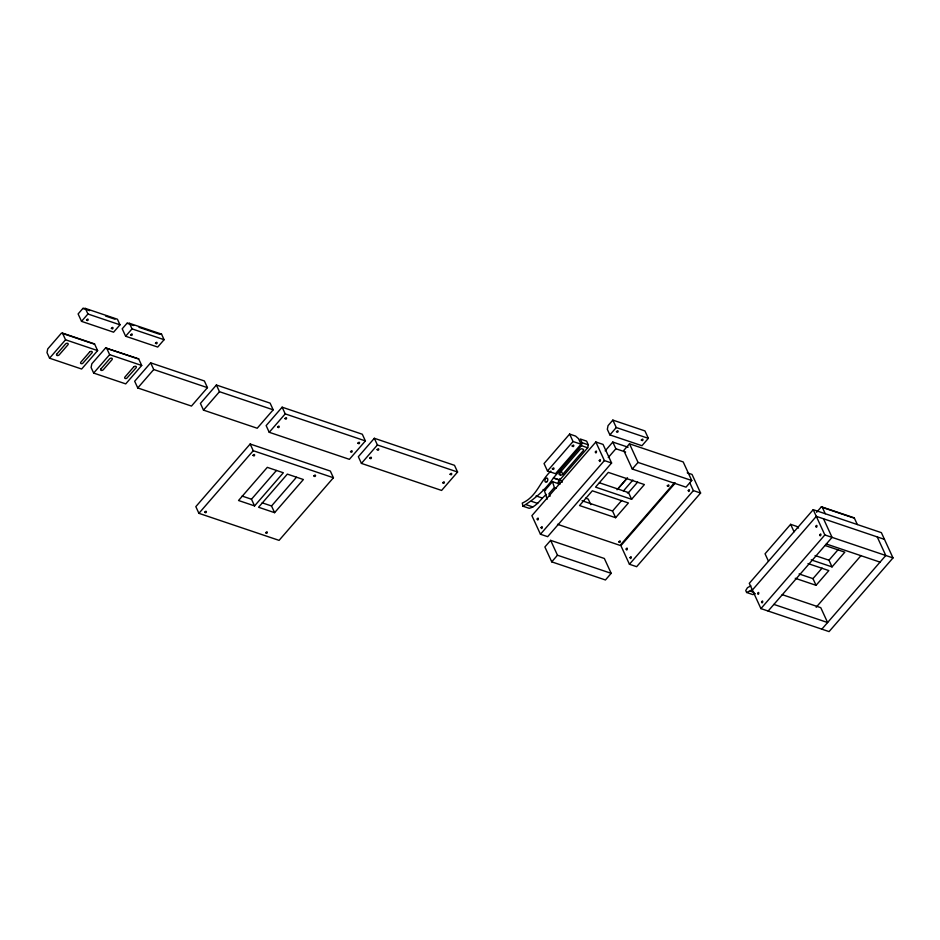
<?xml version="1.0" encoding="UTF-8"?>
<svg xmlns="http://www.w3.org/2000/svg" width="940" height="940" viewBox="0 0 940 940"><rect width="100%" height="100%" fill="white"/><g stroke="black" fill="none" stroke-linecap="round" stroke-linejoin="round"><path stroke-width="1.41" d="M581.413 445.666L582.013 442.693L580.321 439.015L586.619 441.142L588.311 444.808L587.712 447.793L559.793 479.952L553.495 477.837L581.413 445.666L587.712 447.793M553.495 477.837C546.258 488.988 534.508 499.246 522.946 506.19L522.276 503.1C536.987 496.461 539.701 481.597 550.899 471.046M557.902 483.665L559.793 479.952M82.908 308.402L78.114 313.937L81.533 321.363L113.599 332.184L119.991 324.817L117.43 319.236L85.364 308.426L82.908 308.402L89.594 310.658M49.562 358.199L65.553 339.787L62.475 333.089L61.488 333.089L47.74 348.928L47 352.618L49.562 358.199L81.627 369.021L97.619 350.596L94.54 343.911L62.475 333.089M81.533 321.363L87.925 313.995L85.364 308.426M105.586 347.953L91.838 363.792L91.098 367.493L93.659 373.074L125.725 383.884L141.705 365.472L138.638 358.786L105.586 347.953L136.852 358.504M127.006 323.278L122.212 328.8L125.631 336.238L157.697 347.06L164.089 339.693L161.527 334.111L129.462 323.301L127.006 323.278L133.68 325.534M93.659 373.074L109.639 354.65L106.561 347.964M125.631 336.238L132.023 328.871L129.462 323.301M150.659 362.84L134.679 381.252L137.757 387.95L191.466 406.068L207.446 387.644L204.368 380.959L150.659 362.84L153.737 369.526L207.446 387.644M137.757 387.95L153.737 369.526M216.4 385.012L200.42 403.424L203.487 410.122L257.208 428.24L273.188 409.816L270.109 403.131L216.4 385.012L219.478 391.698L273.188 409.816M203.487 410.122L219.478 391.698M250.169 444.021L195.826 506.637L198.904 513.322L279.074 540.371L333.418 477.755L330.339 471.058L250.169 444.021L253.248 450.707L333.418 477.755M282.141 407.185L266.149 425.609L269.228 432.294L349.398 459.331L365.39 440.919L362.311 434.233L282.141 407.185L285.22 413.882L365.39 440.919M198.904 513.322L253.248 450.707M269.228 432.294L285.22 413.882M254.564 505.908L238.537 500.503L267.301 467.356L283.339 472.761L254.564 505.908L251.485 499.222L276.419 470.494M274.609 512.676L258.571 507.259L287.346 474.113L303.385 479.529L274.609 512.676L271.531 505.978L296.464 477.25M374.332 438.287L358.352 456.699L361.43 463.397L441.6 490.433L457.58 472.021L454.502 465.324L374.332 438.287L377.41 444.973L457.58 472.021M361.43 463.397L377.41 444.973M569.628 434.08L544.048 463.549L547.468 470.987L555.493 473.69L581.061 444.221L578.5 438.651L575.644 436.113L569.628 434.08L573.048 441.518L581.061 444.221M547.468 470.987L573.048 441.518M558.301 481.856L560.005 484.194L552.473 481.656L544.471 490.868L547.174 499.187M562.766 474.277L583.388 450.519L583.587 449.52L582.142 448.873A1.621 1.058 -24.7 0 0 579.98 449.579L559.241 473.478L559.053 474.418L560.416 475.029A1.774 1.151 -24.7 0 0 562.766 474.277L561.004 470.435M522.946 506.19L529.232 508.317C536.881 506.449 540.594 498.976 546.375 494.381M612.857 420.098L608.062 425.62L607.322 429.322L609.884 434.903L641.95 445.713L648.353 438.346L644.934 430.92L612.857 420.098L616.276 427.536L648.353 438.346M595.843 441.988L531.899 515.661L540.453 534.237L547.668 536.67L611.599 463.009L603.057 444.42L595.843 441.988L604.385 460.577L611.599 463.009M609.884 434.903L616.276 427.536M605.172 450.859L612.798 442.059L628.096 447.217M540.453 534.237L604.385 460.577M608.25 457.545L615.876 448.756L612.798 442.059M629.495 443.821L623.737 450.448L632.279 469.037L686 487.155L691.746 480.516L683.204 461.94L629.495 443.821L638.037 462.41L691.746 480.516M550.64 540.359L544.883 546.986L551.721 561.85L605.442 579.968L611.188 573.341L604.35 558.478L550.64 540.359L557.479 555.223L611.188 573.341M551.721 561.85L557.479 555.223M632.279 469.037L638.037 462.41M617.063 489.752L627.485 477.743M618.215 488.565L626.733 478.742M623.42 490.962L632.89 480.046M615.63 517.705L579.545 505.544L592.329 490.809L628.414 502.971L615.63 517.705L612.551 511.019L621.681 500.491M631.61 499.293L595.537 487.12L608.321 472.385L644.394 484.558L631.61 499.293L628.531 492.607L637.661 482.079M674.485 482.737L620.095 545.4L557.502 524.297M675.284 483.007L620.894 545.67L629.436 564.259L636.65 566.691L700.594 493.03L692.04 474.441L687.234 472.82M629.436 564.259L693.379 490.598L689.713 482.631M798.553 528.045L796.638 526.365L790.634 524.332L765.054 553.801L768.474 561.227M813.229 509.668L749.298 583.329L760.918 608.603L829.068 631.598L893 557.925L881.379 532.651L813.229 509.668L824.85 534.942L893 557.925M816.613 512.3L821.196 507.024L822.183 507.036L854.249 517.846L857.327 524.543M752.376 590.026L816.308 516.354L884.446 539.348M760.918 608.603L824.85 534.942M768.133 611.047L832.065 537.375L823.522 518.786M808.024 563.565L828.833 570.58L816.049 585.314L812.971 578.629L822.112 568.101M825.402 545.611L844.825 552.168L832.041 566.902L828.962 560.205L838.092 549.688M816.167 607.275L861.016 555.599M821.854 629.154L885.786 555.493L877.232 536.904M750.849 585.855L747.465 587.688L745.737 590.543L746.63 592.482L752.188 589.709M755.349 593.692L752.928 594.609L746.63 592.482M627.403 492.983L628.343 493.054M161.527 334.111L159.072 334.099L139.026 327.332M93.554 343.899L94.54 343.911M137.651 358.774L138.638 358.786M556.174 488.26L553.719 488.236L548.925 493.759L550.064 496.238M853.261 517.846L854.249 517.846M821.196 507.024L852.462 517.576M615.876 448.756L625.617 452.034M582.013 442.693L588.311 444.808M693.379 490.598L700.594 493.03M826.319 544.002L880.028 562.12M105.621 316.063L114.974 319.224M599.391 482.772L628.531 492.607M815.086 555.528L828.962 560.205M87.925 313.995L119.991 324.817M132.023 328.871L164.089 339.693M811.22 559.876L832.041 566.902M553.684 478.178L559.97 480.293M585.573 498.177L588.24 499.07L590.802 504.651M582.024 500.726L612.551 511.019M799.094 573.941L812.971 578.629M543.097 489.517L545.611 490.363M795.24 578.288L816.049 585.314M62.851 333.547L92.755 343.629M536.07 495.921L542.368 498.047M65.553 339.787L97.619 350.596M109.639 354.65L141.705 365.472M531.405 501.302L537.704 503.417M526.564 504.827L532.851 506.954M782.198 594.656L820.761 607.663L827.6 622.527L773.89 604.408M750.261 591.119L754.033 592.388M242.132 496.073L251.485 499.222M262.178 502.829L271.531 505.978M559.664 478.777L562.214 482.291M822.183 507.036L825.25 513.722M790.634 524.332L794.053 531.77M559.241 472.479L560.416 475.029M552.473 481.656L554.718 488.589M86.527 319.953C88.525 322.291 88.971 316.98 86.527 319.953M111.378 328.342C113.376 330.669 113.822 325.357 111.378 328.342M130.613 334.828C132.611 337.166 133.057 331.855 130.613 334.828M155.476 343.206C157.474 345.544 157.92 340.233 155.476 343.206M204.744 512.159C206.741 514.486 207.188 509.174 204.744 512.159M252.966 455.371C254.963 457.71 255.41 452.399 252.966 455.371M265.668 532.71C267.665 535.048 268.112 529.725 265.668 532.71M277.582 427.019C279.579 429.345 280.026 424.034 277.582 427.019M284.938 418.547C286.935 420.873 287.382 415.562 284.938 418.547M313.889 475.934C315.887 478.26 316.334 472.949 313.889 475.934M350.538 451.623C352.535 453.961 352.982 448.65 350.538 451.623M357.893 443.151C359.891 445.49 360.337 440.179 357.893 443.151M369.772 458.109C371.77 460.447 372.216 455.136 369.772 458.109M377.128 449.637C379.126 451.976 379.572 446.664 377.128 449.637M442.728 482.725C444.726 485.052 445.172 479.741 442.728 482.725M450.084 474.254C452.081 476.58 452.528 471.269 450.084 474.254M552.344 468.813C554.341 471.152 554.788 465.841 552.344 468.813M572.166 445.983C574.164 448.321 574.61 443.01 572.166 445.983M616.476 431.648C618.473 433.974 618.92 428.663 616.476 431.648M618.708 541.804C620.706 544.131 621.152 538.82 618.708 541.804M641.327 440.026C643.324 442.364 643.771 437.053 641.327 440.026M667.306 485.815C669.303 488.142 669.75 482.831 667.306 485.815M537.163 519.033C538.08 522.393 539.243 515.649 537.163 519.033M541.099 527.575C542.004 530.947 543.167 524.191 541.099 527.575M595.349 451.987C596.254 455.36 597.417 448.603 595.349 451.987M599.274 460.541C600.19 463.913 601.353 457.157 599.274 460.541M626.146 549.042C627.062 552.414 628.226 545.658 626.146 549.042M630.082 557.596C630.999 560.957 632.162 554.212 630.082 557.596M688.268 490.562C689.173 493.923 690.336 487.179 688.268 490.562M757.628 593.399C758.545 596.759 759.708 590.014 757.628 593.399M761.565 601.941C762.481 605.313 763.644 598.557 761.565 601.941M815.814 526.353C816.731 529.725 817.894 522.969 815.814 526.353M819.75 534.907C820.655 538.279 821.818 531.523 819.75 534.907M56.635 354.286L56.529 354.591A1.621 1.058 -24.7 0 0 57.093 355.496L57.434 355.567A1.621 1.058 -24.7 0 0 59.255 354.803L67.88 344.851A1.621 1.058 -24.7 0 0 67.645 343.347A1.621 1.058 -24.7 0 0 65.483 344.04L56.635 354.286M100.733 369.162L100.627 369.467A1.621 1.058 -24.7 0 0 101.179 370.372L101.532 370.442A1.621 1.058 -24.7 0 0 103.341 369.679L111.978 359.726A1.621 1.058 -24.7 0 0 111.731 358.222A1.621 1.058 -24.7 0 0 109.569 358.916L100.733 369.162M89.523 352.159L80.899 362.1A1.621 1.058 -24.7 0 0 80.864 363.474L81.146 363.615A1.621 1.058 -24.7 0 0 82.661 363.416L91.932 352.97A1.621 1.058 -24.7 0 0 91.685 351.454A1.621 1.058 -24.7 0 0 89.523 352.159M133.621 367.035L124.996 376.975A1.621 1.058 -24.7 0 0 124.961 378.338L125.231 378.479A1.621 1.058 -24.7 0 0 126.759 378.279L136.03 367.846A1.621 1.058 -24.7 0 0 135.783 366.33A1.621 1.058 -24.7 0 0 133.621 367.035M547.057 481.632A2.162 1.351 -71.4 0 0 547.139 478.131A2.162 1.351 -71.4 0 0 544.93 480.681A2.162 1.351 -71.4 0 0 547.057 481.632"/></g></svg>
